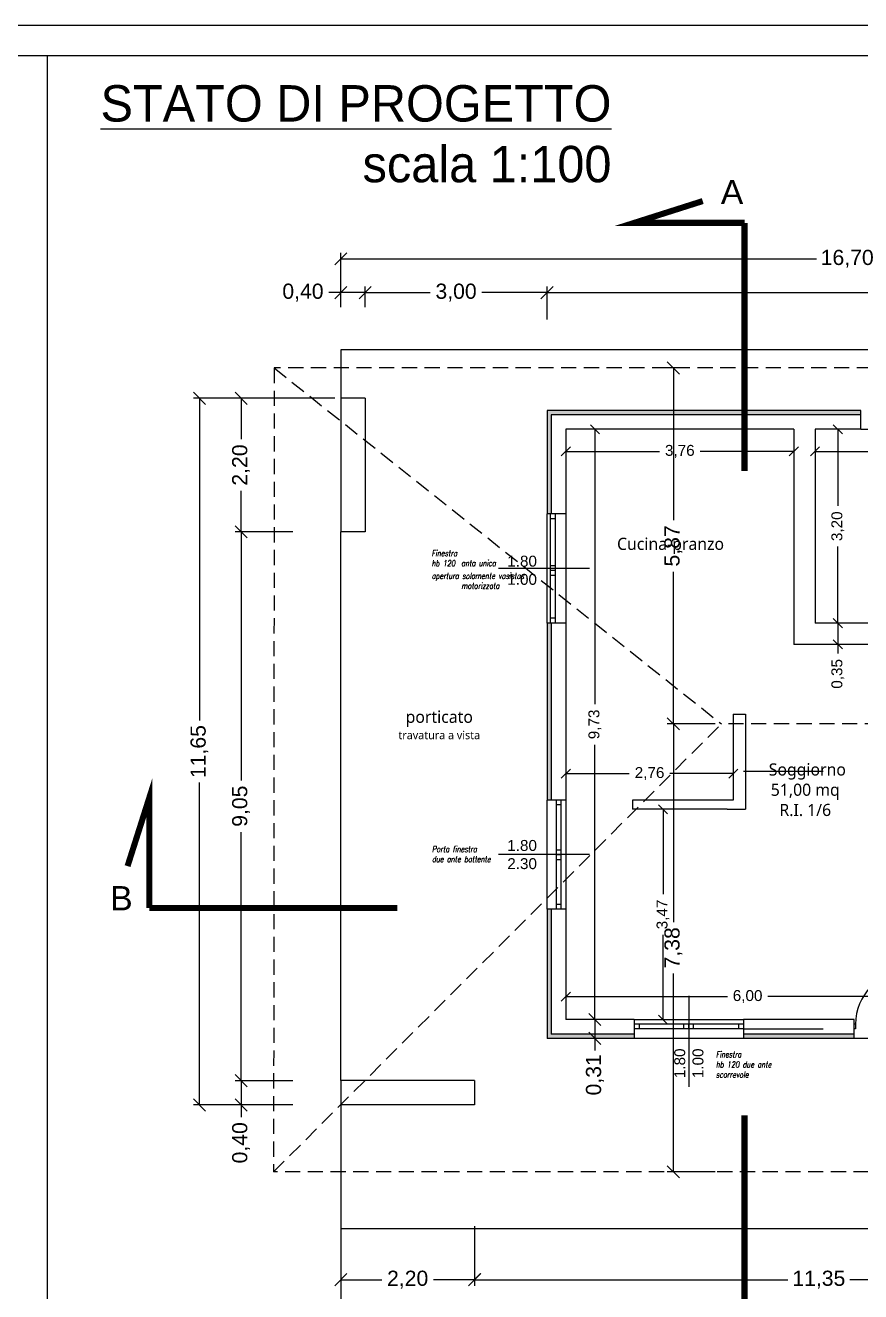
# Model space of a CAD drawing. Header units: millimetres. Extents: x 2622 to 2811, y 687 to 801.
# Drawn here: x 2678.87 to 2692.64, y 780.34 to 801.21 of the extents above; entities that cross this region are included whole.
import ezdxf

# ---------------------------------------------------------------- set-up
doc = ezdxf.new("R2010")
doc.units = ezdxf.units.MM
doc.linetypes.add('BORDO2', pattern=[0.875, 0.25, -0.125, 0.25, -0.125, 0, -0.125])
doc.linetypes.add('DASHED2', pattern=[0.375, 0.25, -0.125])
for name, color, linetype in [('Muri', 3, 'Continuous'), ('Quote', 252, 'Continuous'), ('Retino', 8, 'Continuous'), ('Scritte', 2, 'Continuous'), ('Sottile', 5, 'Continuous'), ('TESTI', 2, 'Continuous'), ('Verde', 84, 'Continuous')]:
    doc.layers.add(name, color=color, linetype=linetype)
doc.styles.add('SIMPLEX-STRETTO', font='simplex.shx', dxfattribs={"width": 0.75, "oblique": 10})
doc.styles.get("Standard").update_dxf_attribs({"font": 'arial.ttf'})
doc.styles.add('STYLE2', font='l_10646.ttf')
doc.dimstyles.new('ISO-25', dxfattribs={"dimtxt": 0.25, "dimasz": 0.2, "dimexe": 0.1, "dimexo": 0.1, "dimgap": 0.1, "dimtad": 0, "dimzin": 1, "dimtxsty": 'Standard', "dimblk": 'OBLIQUE', "dimcen": 2.5, "dimclrt": 2, "dimadec": 0, "dimazin": 0, "dimtfac": 1, "dimtmove": 0, "dimatfit": 3, "dimfxl": 1, "dimarcsym": 0})

# ---------------------------------------------------------------- blocks, each defined once
blk = doc.blocks.new('_Oblique')
at = {"color": 0, "linetype": 'ByBlock', "lineweight": -2}
blk.add_line((-0.5, -0.5), (0.5, 0.5), dxfattribs=at)
blk = doc.blocks.new('*D44')
at = {"layer": 'Defpoints', "color": 0, "transparency": 16777216}
for p in [(2687.468, 796.805), (2684.468, 795.063), (2687.468, 794.863)]:
    blk.add_point(p, dxfattribs=at)
at = {"layer": 'Quote', "color": 0, "lineweight": -2, "transparency": 16777216}
for p, q in [((2684.468, 796.563), (2684.468, 796.905)), ((2684.468, 796.805), (2685.544, 796.805)), ((2687.468, 796.805), (2686.392, 796.805)), ((2687.468, 796.363), (2687.468, 796.905))]:
    blk.add_line(p, q, dxfattribs=at)
at = {"layer": 'Quote', "color": 0, "lineweight": -2, "transparency": 16777216, "xscale": 0.2, "yscale": 0.2, "zscale": 0.2, "rotation": 180}
blk.add_blockref('_Oblique', (2684.468, 796.805), dxfattribs=at)
at = {"layer": 'Quote', "color": 0, "lineweight": -2, "transparency": 16777216, "xscale": 0.2, "yscale": 0.2, "zscale": 0.2}
blk.add_blockref('_Oblique', (2687.468, 796.805), dxfattribs=at)
at = {"layer": 'Quote', "color": 2, "transparency": 16777216, "insert": (2685.968, 796.805), "char_height": 0.25, "attachment_point": 5}
blk.add_mtext('3,00', dxfattribs=at)
blk = doc.blocks.new('*D45')
at = {"layer": 'Defpoints', "color": 0, "transparency": 16777216}
for p in [(2700.768, 796.805), (2687.468, 794.863), (2700.768, 794.863)]:
    blk.add_point(p, dxfattribs=at)
at = {"layer": 'Quote', "color": 0, "lineweight": -2, "transparency": 16777216}
for p, q in [((2687.468, 796.363), (2687.468, 796.905)), ((2687.468, 796.805), (2693.609, 796.805)), ((2700.768, 796.805), (2694.628, 796.805)), ((2700.768, 796.363), (2700.768, 796.905))]:
    blk.add_line(p, q, dxfattribs=at)
at = {"layer": 'Quote', "color": 0, "lineweight": -2, "transparency": 16777216, "xscale": 0.2, "yscale": 0.2, "zscale": 0.2, "rotation": 180}
blk.add_blockref('_Oblique', (2687.468, 796.805), dxfattribs=at)
at = {"layer": 'Quote', "color": 0, "lineweight": -2, "transparency": 16777216, "xscale": 0.2, "yscale": 0.2, "zscale": 0.2}
blk.add_blockref('_Oblique', (2700.768, 796.805), dxfattribs=at)
at = {"layer": 'Quote', "color": 2, "transparency": 16777216, "insert": (2694.118, 796.805), "char_height": 0.25, "attachment_point": 5}
blk.add_mtext('13,30', dxfattribs=at)
blk = doc.blocks.new('*D46')
at = {"layer": 'Defpoints', "color": 0, "transparency": 16777216}
for p in [(2700.768, 797.362), (2684.068, 796.805), (2700.768, 796.805)]:
    blk.add_point(p, dxfattribs=at)
at = {"layer": 'Quote', "color": 0, "lineweight": -2, "transparency": 16777216}
for p, q in [((2684.068, 796.905), (2684.068, 797.462)), ((2684.068, 797.362), (2691.909, 797.362)), ((2700.768, 797.362), (2692.928, 797.362)), ((2700.768, 796.905), (2700.768, 797.462))]:
    blk.add_line(p, q, dxfattribs=at)
at = {"layer": 'Quote', "color": 0, "lineweight": -2, "transparency": 16777216, "xscale": 0.2, "yscale": 0.2, "zscale": 0.2, "rotation": 180}
blk.add_blockref('_Oblique', (2684.068, 797.362), dxfattribs=at)
at = {"layer": 'Quote', "color": 0, "lineweight": -2, "transparency": 16777216, "xscale": 0.2, "yscale": 0.2, "zscale": 0.2}
blk.add_blockref('_Oblique', (2700.768, 797.362), dxfattribs=at)
at = {"layer": 'Quote', "color": 2, "transparency": 16777216, "insert": (2692.418, 797.362), "char_height": 0.25, "attachment_point": 5}
blk.add_mtext('16,70', dxfattribs=at)
blk = doc.blocks.new('*D47')
at = {"layer": 'Defpoints', "color": 0, "transparency": 16777216}
for p in [(2684.068, 795.063), (2682.424, 792.863), (2683.378, 792.863)]:
    blk.add_point(p, dxfattribs=at)
at = {"layer": 'Quote', "color": 0, "lineweight": -2, "transparency": 16777216}
for p, q in [((2683.968, 795.063), (2682.324, 795.063)), ((2682.424, 795.063), (2682.424, 794.389)), ((2682.424, 792.863), (2682.424, 793.536)), ((2683.278, 792.863), (2682.324, 792.863))]:
    blk.add_line(p, q, dxfattribs=at)
at = {"layer": 'Quote', "color": 0, "lineweight": -2, "transparency": 16777216, "xscale": 0.2, "yscale": 0.2, "zscale": 0.2}
for p, rotation in [((2682.424, 795.063), 90), ((2682.424, 792.863), 270)]:
    blk.add_blockref('_Oblique', p, dxfattribs=dict(at, rotation=rotation))
at = {"layer": 'Quote', "color": 2, "transparency": 16777216, "insert": (2682.424, 793.963), "char_height": 0.25, "attachment_point": 5, "rotation": 90}
blk.add_mtext('2,20', dxfattribs=at)
blk = doc.blocks.new('*D48')
at = {"layer": 'Defpoints', "color": 0, "transparency": 16777216}
for p in [(2683.378, 792.863), (2682.424, 783.816), (2683.378, 783.816)]:
    blk.add_point(p, dxfattribs=at)
at = {"layer": 'Quote', "color": 0, "lineweight": -2, "transparency": 16777216}
for p, q in [((2683.278, 792.863), (2682.324, 792.863)), ((2682.424, 792.863), (2682.424, 788.765)), ((2682.424, 783.816), (2682.424, 787.914)), ((2683.278, 783.816), (2682.324, 783.816))]:
    blk.add_line(p, q, dxfattribs=at)
at = {"layer": 'Quote', "color": 0, "lineweight": -2, "transparency": 16777216, "xscale": 0.2, "yscale": 0.2, "zscale": 0.2}
for p, rotation in [((2682.424, 792.863), 90), ((2682.424, 783.816), 270)]:
    blk.add_blockref('_Oblique', p, dxfattribs=dict(at, rotation=rotation))
at = {"layer": 'Quote', "color": 2, "transparency": 16777216, "insert": (2682.424, 788.34), "char_height": 0.25, "attachment_point": 5, "rotation": 90}
blk.add_mtext('9,05', dxfattribs=at)
blk = doc.blocks.new('*D73')
at = {"layer": 'Defpoints', "color": 0, "transparency": 16777216}
for p in [(2683.378, 783.816), (2682.424, 783.416), (2683.378, 783.416)]:
    blk.add_point(p, dxfattribs=at)
at = {"layer": 'Quote', "color": 0, "lineweight": -2, "transparency": 16777216}
for p, q in [((2683.278, 783.816), (2682.324, 783.816)), ((2682.424, 783.816), (2682.424, 783.416)), ((2683.278, 783.416), (2682.324, 783.416)), ((2682.424, 783.416), (2682.424, 783.216))]:
    blk.add_line(p, q, dxfattribs=at)
at = {"layer": 'Quote', "color": 0, "lineweight": -2, "transparency": 16777216, "xscale": 0.2, "yscale": 0.2, "zscale": 0.2}
for p, rotation in [((2682.424, 783.816), 90), ((2682.424, 783.416), 270)]:
    blk.add_blockref('_Oblique', p, dxfattribs=dict(at, rotation=rotation))
at = {"layer": 'Quote', "color": 2, "transparency": 16777216, "insert": (2682.424, 782.792), "char_height": 0.25, "attachment_point": 5, "rotation": 90}
blk.add_mtext('0,40', dxfattribs=at)
blk = doc.blocks.new('*D49')
at = {"layer": 'Defpoints', "color": 0, "transparency": 16777216}
for p in [(2682.424, 795.063), (2681.738, 783.416), (2682.424, 783.416)]:
    blk.add_point(p, dxfattribs=at)
at = {"layer": 'Quote', "color": 0, "lineweight": -2, "transparency": 16777216}
for p, q in [((2682.324, 795.063), (2681.638, 795.063)), ((2681.738, 795.063), (2681.738, 789.751)), ((2681.738, 783.416), (2681.738, 788.729)), ((2682.324, 783.416), (2681.638, 783.416))]:
    blk.add_line(p, q, dxfattribs=at)
at = {"layer": 'Quote', "color": 0, "lineweight": -2, "transparency": 16777216, "xscale": 0.2, "yscale": 0.2, "zscale": 0.2}
for p, rotation in [((2681.738, 795.063), 90), ((2681.738, 783.416), 270)]:
    blk.add_blockref('_Oblique', p, dxfattribs=dict(at, rotation=rotation))
at = {"layer": 'Quote', "color": 2, "transparency": 16777216, "insert": (2681.738, 789.24), "char_height": 0.25, "attachment_point": 5, "rotation": 90}
blk.add_mtext('11,65', dxfattribs=at)
blk = doc.blocks.new('*D50')
at = {"layer": 'Defpoints', "color": 0, "transparency": 16777216}
for p in [(2688.258, 784.823), (2688.258, 784.513), (2688.258, 784.513)]:
    blk.add_point(p, dxfattribs=at)
at = {"layer": 'Quote', "color": 0, "lineweight": -2, "transparency": 16777216}
for p, q in [((2688.258, 784.823), (2688.258, 784.513)), ((2688.258, 784.513), (2688.258, 784.313))]:
    blk.add_line(p, q, dxfattribs=at)
at = {"layer": 'Quote', "color": 0, "lineweight": -2, "transparency": 16777216, "xscale": 0.2, "yscale": 0.2, "zscale": 0.2}
for p, rotation in [((2688.258, 784.823), 90), ((2688.258, 784.513), 270)]:
    blk.add_blockref('_Oblique', p, dxfattribs=dict(at, rotation=rotation))
at = {"layer": 'Quote', "color": 2, "transparency": 16777216, "insert": (2688.258, 783.912), "char_height": 0.25, "attachment_point": 5, "rotation": 90}
blk.add_mtext('0,31', dxfattribs=at)
blk = doc.blocks.new('*D52')
at = {"layer": 'Defpoints', "color": 0, "transparency": 16777216}
for p in [(2684.068, 796.805), (2684.068, 795.063), (2684.468, 795.063)]:
    blk.add_point(p, dxfattribs=at)
at = {"layer": 'Quote', "color": 0, "lineweight": -2, "transparency": 16777216}
for p, q in [((2684.068, 796.805), (2683.868, 796.805)), ((2684.068, 796.563), (2684.068, 796.905)), ((2684.468, 796.805), (2684.068, 796.805)), ((2684.468, 796.563), (2684.468, 796.905))]:
    blk.add_line(p, q, dxfattribs=at)
at = {"layer": 'Quote', "color": 0, "lineweight": -2, "transparency": 16777216, "xscale": 0.2, "yscale": 0.2, "zscale": 0.2, "rotation": 180}
blk.add_blockref('_Oblique', (2684.068, 796.805), dxfattribs=at)
at = {"layer": 'Quote', "color": 0, "lineweight": -2, "transparency": 16777216, "xscale": 0.2, "yscale": 0.2, "zscale": 0.2}
blk.add_blockref('_Oblique', (2684.468, 796.805), dxfattribs=at)
at = {"layer": 'Quote', "color": 2, "transparency": 16777216, "insert": (2683.444, 796.805), "char_height": 0.25, "attachment_point": 5}
blk.add_mtext('0,40', dxfattribs=at)
blk = doc.blocks.new('*D53')
at = {"layer": 'Defpoints', "color": 0, "transparency": 16777216}
for p in [(2684.068, 783.416), (2686.272, 783.416), (2684.068, 780.536)]:
    blk.add_point(p, dxfattribs=at)
at = {"layer": 'Quote', "color": 0, "lineweight": -2, "transparency": 16777216}
for p, q in [((2684.068, 781.416), (2684.068, 780.436)), ((2686.272, 781.416), (2686.272, 780.436)), ((2684.068, 780.536), (2684.744, 780.536)), ((2686.272, 780.536), (2685.596, 780.536))]:
    blk.add_line(p, q, dxfattribs=at)
at = {"layer": 'Quote', "color": 0, "lineweight": -2, "transparency": 16777216, "xscale": 0.2, "yscale": 0.2, "zscale": 0.2, "rotation": 180}
blk.add_blockref('_Oblique', (2684.068, 780.536), dxfattribs=at)
at = {"layer": 'Quote', "color": 0, "lineweight": -2, "transparency": 16777216, "xscale": 0.2, "yscale": 0.2, "zscale": 0.2}
blk.add_blockref('_Oblique', (2686.272, 780.536), dxfattribs=at)
at = {"layer": 'Quote', "color": 2, "transparency": 16777216, "insert": (2685.17, 780.536), "char_height": 0.25, "attachment_point": 5}
blk.add_mtext('2,20', dxfattribs=at)
blk = doc.blocks.new('*D54')
at = {"layer": 'Defpoints', "color": 0, "transparency": 16777216}
for p in [(2684.068, 780.536), (2700.768, 780.536), (2684.068, 779.893)]:
    blk.add_point(p, dxfattribs=at)
at = {"layer": 'Quote', "color": 0, "lineweight": -2, "transparency": 16777216}
for p, q in [((2684.068, 780.436), (2684.068, 779.793)), ((2700.768, 780.436), (2700.768, 779.793)), ((2684.068, 779.893), (2691.909, 779.893)), ((2700.768, 779.893), (2692.928, 779.893))]:
    blk.add_line(p, q, dxfattribs=at)
at = {"layer": 'Quote', "color": 0, "lineweight": -2, "transparency": 16777216, "xscale": 0.2, "yscale": 0.2, "zscale": 0.2, "rotation": 180}
blk.add_blockref('_Oblique', (2684.068, 779.893), dxfattribs=at)
at = {"layer": 'Quote', "color": 0, "lineweight": -2, "transparency": 16777216, "xscale": 0.2, "yscale": 0.2, "zscale": 0.2}
blk.add_blockref('_Oblique', (2700.768, 779.893), dxfattribs=at)
at = {"layer": 'Quote', "color": 2, "transparency": 16777216, "insert": (2692.418, 779.893), "char_height": 0.25, "attachment_point": 5}
blk.add_mtext('16,70', dxfattribs=at)
blk = doc.blocks.new('*D40')
at = {"layer": 'Defpoints', "color": 0, "transparency": 16777216}
for p in [(2687.778, 794.188), (2691.538, 794.188), (2691.538, 794.188)]:
    blk.add_point(p, dxfattribs=at)
at = {"layer": 'Quote', "color": 0, "lineweight": -2, "transparency": 16777216}
for p, q in [((2687.778, 794.188), (2689.325, 794.188)), ((2691.538, 794.188), (2689.992, 794.188))]:
    blk.add_line(p, q, dxfattribs=at)
at = {"layer": 'Quote', "color": 0, "lineweight": -2, "transparency": 16777216, "xscale": 0.15, "yscale": 0.15, "zscale": 0.15, "rotation": 180}
blk.add_blockref('_Oblique', (2687.778, 794.188), dxfattribs=at)
at = {"layer": 'Quote', "color": 0, "lineweight": -2, "transparency": 16777216, "xscale": 0.15, "yscale": 0.15, "zscale": 0.15}
blk.add_blockref('_Oblique', (2691.538, 794.188), dxfattribs=at)
at = {"layer": 'Quote', "color": 2, "transparency": 16777216, "insert": (2689.658, 794.188), "char_height": 0.18, "attachment_point": 5}
blk.add_mtext('3,76', dxfattribs=at)
blk = doc.blocks.new('*D41')
at = {"layer": 'Defpoints', "color": 0, "transparency": 16777216}
for p in [(2691.888, 794.188), (2695.034, 794.188), (2695.034, 794.188)]:
    blk.add_point(p, dxfattribs=at)
at = {"layer": 'Quote', "color": 0, "lineweight": -2, "transparency": 16777216}
for p, q in [((2691.888, 794.188), (2693.127, 794.188)), ((2695.034, 794.188), (2693.796, 794.188))]:
    blk.add_line(p, q, dxfattribs=at)
at = {"layer": 'Quote', "color": 0, "lineweight": -2, "transparency": 16777216, "xscale": 0.15, "yscale": 0.15, "zscale": 0.15, "rotation": 180}
blk.add_blockref('_Oblique', (2691.888, 794.188), dxfattribs=at)
at = {"layer": 'Quote', "color": 0, "lineweight": -2, "transparency": 16777216, "xscale": 0.15, "yscale": 0.15, "zscale": 0.15}
blk.add_blockref('_Oblique', (2695.034, 794.188), dxfattribs=at)
at = {"layer": 'Quote', "color": 2, "transparency": 16777216, "insert": (2693.461, 794.188), "char_height": 0.18, "attachment_point": 5}
blk.add_mtext('3,15', dxfattribs=at)
blk = doc.blocks.new('*D55')
at = {"layer": 'Defpoints', "color": 0, "transparency": 16777216}
for p in [(2688.258, 794.553), (2688.258, 794.553), (2688.258, 784.823)]:
    blk.add_point(p, dxfattribs=at)
at = {"layer": 'Quote', "color": 0, "lineweight": -2, "transparency": 16777216}
for p, q in [((2688.258, 794.553), (2688.258, 790.022)), ((2688.258, 784.823), (2688.258, 789.354))]:
    blk.add_line(p, q, dxfattribs=at)
at = {"layer": 'Quote', "color": 0, "lineweight": -2, "transparency": 16777216, "xscale": 0.15, "yscale": 0.15, "zscale": 0.15}
for p, rotation in [((2688.258, 794.553), 90), ((2688.258, 784.823), 270)]:
    blk.add_blockref('_Oblique', p, dxfattribs=dict(at, rotation=rotation))
at = {"layer": 'Quote', "color": 2, "transparency": 16777216, "insert": (2688.258, 789.688), "char_height": 0.18, "attachment_point": 5, "rotation": 90}
blk.add_mtext('9,73', dxfattribs=at)
blk = doc.blocks.new('*D58')
at = {"layer": 'Defpoints', "color": 0, "transparency": 16777216}
for p in [(2687.778, 785.202), (2687.778, 785.202), (2693.775, 785.202)]:
    blk.add_point(p, dxfattribs=at)
at = {"layer": 'Quote', "color": 0, "lineweight": -2, "transparency": 16777216}
for p, q in [((2687.778, 785.202), (2690.443, 785.202)), ((2693.775, 785.202), (2691.11, 785.202))]:
    blk.add_line(p, q, dxfattribs=at)
at = {"layer": 'Quote', "color": 0, "lineweight": -2, "transparency": 16777216, "xscale": 0.15, "yscale": 0.15, "zscale": 0.15, "rotation": 180}
blk.add_blockref('_Oblique', (2687.778, 785.202), dxfattribs=at)
at = {"layer": 'Quote', "color": 0, "lineweight": -2, "transparency": 16777216, "xscale": 0.15, "yscale": 0.15, "zscale": 0.15}
blk.add_blockref('_Oblique', (2693.775, 785.202), dxfattribs=at)
at = {"layer": 'Quote', "color": 2, "transparency": 16777216, "insert": (2690.776, 785.202), "char_height": 0.18, "attachment_point": 5}
blk.add_mtext('6,00', dxfattribs=at)
blk = doc.blocks.new('*D59')
at = {"layer": 'Defpoints', "color": 0, "transparency": 16777216}
for p in [(2689.381, 788.289), (2689.381, 784.823), (2689.381, 784.823)]:
    blk.add_point(p, dxfattribs=at)
at = {"layer": 'Quote', "color": 0, "lineweight": -2, "transparency": 16777216}
for p, q in [((2689.381, 788.289), (2689.381, 786.89)), ((2689.381, 784.823), (2689.381, 786.222))]:
    blk.add_line(p, q, dxfattribs=at)
at = {"layer": 'Quote', "color": 0, "lineweight": -2, "transparency": 16777216, "xscale": 0.15, "yscale": 0.15, "zscale": 0.15}
for p, rotation in [((2689.381, 788.289), 90), ((2689.381, 784.823), 270)]:
    blk.add_blockref('_Oblique', p, dxfattribs=dict(at, rotation=rotation))
at = {"layer": 'Quote', "color": 2, "transparency": 16777216, "insert": (2689.381, 786.556), "char_height": 0.18, "attachment_point": 5, "rotation": 90}
blk.add_mtext('3,47', dxfattribs=at)
blk = doc.blocks.new('*D60')
at = {"layer": 'Defpoints', "color": 0, "transparency": 16777216}
for p in [(2692.264, 794.553), (2692.264, 791.356), (2692.264, 791.356)]:
    blk.add_point(p, dxfattribs=at)
at = {"layer": 'Quote', "color": 0, "lineweight": -2, "transparency": 16777216}
for p, q in [((2692.264, 794.553), (2692.264, 793.288)), ((2692.264, 791.356), (2692.264, 792.621))]:
    blk.add_line(p, q, dxfattribs=at)
at = {"layer": 'Quote', "color": 0, "lineweight": -2, "transparency": 16777216, "xscale": 0.15, "yscale": 0.15, "zscale": 0.15}
for p, rotation in [((2692.264, 794.553), 90), ((2692.264, 791.356), 270)]:
    blk.add_blockref('_Oblique', p, dxfattribs=dict(at, rotation=rotation))
at = {"layer": 'Quote', "color": 2, "transparency": 16777216, "insert": (2692.264, 792.954), "char_height": 0.18, "attachment_point": 5, "rotation": 90}
blk.add_mtext('3,20', dxfattribs=at)
blk = doc.blocks.new('*D69')
at = {"layer": 'Defpoints', "color": 0, "transparency": 16777216}
for p in [(2687.778, 788.878), (2690.539, 788.878), (2690.539, 788.878)]:
    blk.add_point(p, dxfattribs=at)
at = {"layer": 'Quote', "color": 0, "lineweight": -2, "transparency": 16777216}
for p, q in [((2687.778, 788.878), (2688.823, 788.878)), ((2690.539, 788.878), (2689.494, 788.878))]:
    blk.add_line(p, q, dxfattribs=at)
at = {"layer": 'Quote', "color": 0, "lineweight": -2, "transparency": 16777216, "xscale": 0.15, "yscale": 0.15, "zscale": 0.15, "rotation": 180}
blk.add_blockref('_Oblique', (2687.778, 788.878), dxfattribs=at)
at = {"layer": 'Quote', "color": 0, "lineweight": -2, "transparency": 16777216, "xscale": 0.15, "yscale": 0.15, "zscale": 0.15}
blk.add_blockref('_Oblique', (2690.539, 788.878), dxfattribs=at)
at = {"layer": 'Quote', "color": 2, "transparency": 16777216, "insert": (2689.159, 788.878), "char_height": 0.18, "attachment_point": 5}
blk.add_mtext('2,76', dxfattribs=at)
blk = doc.blocks.new('*D70')
at = {"layer": 'Defpoints', "color": 0, "transparency": 16777216}
for p in [(2692.264, 791.356), (2692.264, 791.006), (2692.264, 791.006)]:
    blk.add_point(p, dxfattribs=at)
at = {"layer": 'Quote', "color": 0, "lineweight": -2, "transparency": 16777216}
for p, q in [((2692.264, 791.356), (2692.264, 791.006)), ((2692.264, 791.006), (2692.264, 790.856))]:
    blk.add_line(p, q, dxfattribs=at)
at = {"layer": 'Quote', "color": 0, "lineweight": -2, "transparency": 16777216, "xscale": 0.15, "yscale": 0.15, "zscale": 0.15}
for p, rotation in [((2692.264, 791.356), 90), ((2692.264, 791.006), 270)]:
    blk.add_blockref('_Oblique', p, dxfattribs=dict(at, rotation=rotation))
at = {"layer": 'Quote', "color": 2, "transparency": 16777216, "insert": (2692.264, 790.521), "char_height": 0.18, "attachment_point": 5, "rotation": 90}
blk.add_mtext('0,35', dxfattribs=at)
blk = doc.blocks.new('*D74')
at = {"layer": 'Defpoints', "color": 0, "transparency": 16777216}
for p in [(2686.275, 783.113), (2697.624, 783.013), (2697.624, 780.536)]:
    blk.add_point(p, dxfattribs=at)
at = {"layer": 'Quote', "color": 0, "lineweight": -2, "transparency": 16777216}
for p, q in [((2686.275, 781.113), (2686.275, 780.436)), ((2697.624, 781.013), (2697.624, 780.436)), ((2686.275, 780.536), (2691.439, 780.536)), ((2697.624, 780.536), (2692.461, 780.536))]:
    blk.add_line(p, q, dxfattribs=at)
at = {"layer": 'Quote', "color": 0, "lineweight": -2, "transparency": 16777216, "xscale": 0.2, "yscale": 0.2, "zscale": 0.2, "rotation": 180}
blk.add_blockref('_Oblique', (2686.275, 780.536), dxfattribs=at)
at = {"layer": 'Quote', "color": 0, "lineweight": -2, "transparency": 16777216, "xscale": 0.2, "yscale": 0.2, "zscale": 0.2}
blk.add_blockref('_Oblique', (2697.624, 780.536), dxfattribs=at)
at = {"layer": 'Quote', "color": 2, "transparency": 16777216, "insert": (2691.95, 780.536), "char_height": 0.25, "attachment_point": 5}
blk.add_mtext('11,35', dxfattribs=at)
blk = doc.blocks.new('*D124')
at = {"layer": 'Defpoints', "color": 0, "transparency": 16777216}
for p in [(2689.887, 795.563), (2689.552, 789.697), (2690.343, 789.697)]:
    blk.add_point(p, dxfattribs=at)
at = {"layer": 'Scritte', "color": 0, "lineweight": -2, "transparency": 16777216}
for p, q in [((2689.787, 795.563), (2689.452, 795.563)), ((2689.552, 795.563), (2689.552, 793.055)), ((2689.552, 789.697), (2689.552, 792.205)), ((2690.243, 789.697), (2689.452, 789.697))]:
    blk.add_line(p, q, dxfattribs=at)
at = {"layer": 'Scritte', "color": 0, "lineweight": -2, "transparency": 16777216, "xscale": 0.2, "yscale": 0.2, "zscale": 0.2}
for p, rotation in [((2689.552, 795.563), 90), ((2689.552, 789.697), 270)]:
    blk.add_blockref('_Oblique', p, dxfattribs=dict(at, rotation=rotation))
at = {"layer": 'Scritte', "color": 2, "transparency": 16777216, "insert": (2689.552, 792.63), "char_height": 0.25, "attachment_point": 5, "rotation": 90}
blk.add_mtext('5,87', dxfattribs=at)
blk = doc.blocks.new('*D125')
at = {"layer": 'Defpoints', "color": 0, "transparency": 16777216}
for p in [(2690.343, 789.697), (2689.552, 782.313), (2690.343, 782.313)]:
    blk.add_point(p, dxfattribs=at)
at = {"layer": 'Scritte', "color": 0, "lineweight": -2, "transparency": 16777216}
for p, q in [((2690.243, 789.697), (2689.452, 789.697)), ((2689.552, 789.697), (2689.552, 786.429)), ((2689.552, 782.313), (2689.552, 785.581)), ((2690.243, 782.313), (2689.452, 782.313))]:
    blk.add_line(p, q, dxfattribs=at)
at = {"layer": 'Scritte', "color": 0, "lineweight": -2, "transparency": 16777216, "xscale": 0.2, "yscale": 0.2, "zscale": 0.2}
for p, rotation in [((2689.552, 789.697), 90), ((2689.552, 782.313), 270)]:
    blk.add_blockref('_Oblique', p, dxfattribs=dict(at, rotation=rotation))
at = {"layer": 'Scritte', "color": 2, "transparency": 16777216, "insert": (2689.552, 786.005), "char_height": 0.25, "attachment_point": 5, "rotation": 90}
blk.add_mtext('7,38', dxfattribs=at)

msp = doc.modelspace()

# ---------------------------------------------------------------- hatches: boundary and pattern name
at = {"layer": 'Verde'}
h = msp.add_hatch(dxfattribs=at)
h.set_pattern_fill('HONEY', color=252, scale=0.0097)
h.set_pattern_definition([(0, (-115.118888, -147.461646), (0.04619625, 0.02667141726), [0.0307975, -0.061595]), (120, (-115.118888, -147.461646), (-0.0461962499, 0.02667141743), [0.0307975, -0.061595]), (60, (-115.118888, -147.461646), (1e-10, 0.05334283469), [-0.061595, 0.0307975])])
h.paths.add_polyline_path([(2692.3614, 794.8628), (2692.6402, 794.8628), (2692.6402, 794.7928), (2692.3614, 794.7928)])
h.paths.add_polyline_path([(2692.5311, 784.5128), (2692.5311, 784.5828), (2692.3614, 784.5828), (2692.3614, 784.5128)])
h.paths.add_polyline_path([(2693.4811, 784.5828), (2693.4811, 784.5128), (2694.1183, 784.5128), (2694.1183, 784.5828)])
h.paths.add_polyline_path([(2687.4683, 793.1587), (2687.5383, 793.1587), (2687.5383, 794.7928), (2692.3614, 794.7928), (2692.3614, 794.8628), (2687.4683, 794.8628), (2687.4683, 792.9997)])
h.paths.add_polyline_path([(2696.5252, 794.8628), (2696.5252, 794.7928), (2700.6956, 794.7928), (2700.7593, 794.8628)])
h.paths.add_polyline_path([(2692.6402, 794.7928), (2692.6402, 794.8628), (2692.6402, 794.8628), (2692.6402, 794.7928)])
h.paths.add_polyline_path([(2700.6983, 793.1828), (2700.7683, 793.1828), (2700.7683, 794.8628), (2700.7593, 794.8628), (2700.6983, 794.7928)])
h.paths.add_polyline_path([(2700.6983, 790.5301), (2700.7683, 790.5301), (2700.7683, 792.1828), (2700.6983, 792.1828)])
h.paths.add_polyline_path([(2700.7683, 785.1995), (2700.6983, 785.1995), (2700.6983, 784.5828), (2700.7683, 784.5128)])
h.paths.add_polyline_path([(2694.9171, 784.5128), (2695.4627, 784.5128), (2695.4627, 784.5828), (2694.1183, 784.5828), (2694.1183, 784.5128)])
h.paths.add_polyline_path([(2697.2627, 784.5828), (2697.2627, 784.5128), (2700.7683, 784.5128), (2700.6983, 784.5828)])
h.paths.add_polyline_path([(2700.6983, 785.8055), (2700.7683, 785.8055), (2700.7683, 789.6301), (2700.6983, 789.6301)])
h.paths.add_polyline_path([(2700.7683, 785.2055), (2700.6983, 785.2055), (2700.6983, 785.1995), (2700.7683, 785.1995)])
h = msp.add_hatch(dxfattribs=at)
h.set_pattern_fill('HONEY', color=252, scale=0.0097)
h.paths.add_polyline_path([(2690.7078, 784.5828), (2690.7078, 784.5128), (2692.3614, 784.5128), (2692.3614, 784.5828)])
h.paths.add_polyline_path([(2687.5383, 786.6419), (2687.4683, 786.6419), (2687.4683, 784.5128), (2688.9078, 784.5128), (2688.9078, 784.5828), (2687.5383, 784.5828)])
h.paths.add_polyline_path([(2687.5383, 791.3587), (2687.4683, 791.3587), (2687.4683, 788.441), (2687.5383, 788.441)])
h.paths.add_polyline_path([(2687.4683, 792.5628), (2687.4773, 792.5628), (2687.4683, 792.5719)])

# ---------------------------------------------------------------- linework, layer by layer
for p, q in [((2643.4563, 801.2106), (2774.9717, 801.2106)), ((2701.7683, 795.8628), (2684.0683, 795.8628)), ((2684.0683, 795.8628), (2684.0683, 795.0628)), ((2692.6402, 794.5528), (2693.6402, 794.5528)), ((2692.6402, 794.5528), (2693.6402, 794.5528)), ((2687.4683, 791.3587), (2687.4683, 793.1587)), ((2687.7783, 793.1587), (2687.7783, 791.3587)), ((2684.0683, 783.8162), (2684.0683, 792.8628)), ((2687.4683, 786.6419), (2687.4683, 788.4419)), ((2687.7783, 788.4419), (2687.7783, 786.6419)), ((2688.9078, 784.8228), (2690.7078, 784.8228)), ((2690.7078, 784.5128), (2688.9078, 784.5128)), ((2693.4811, 784.5128), (2692.5311, 784.5129)), ((2684.0683, 783.4162), (2684.0683, 781.3741)), ((2701.7683, 781.3741), (2684.0683, 781.3741))]:
    msp.add_line(p, q)
at = {"layer": 'Muri'}
for p, q in [((2643.4563, 800.7106), (2774.4717, 800.7106)), ((2684.0683, 795.0628), (2684.0683, 792.8628)), ((2684.4683, 795.0628), (2684.0683, 795.0628)), ((2684.4683, 795.0628), (2684.4683, 792.8628)), ((2687.4683, 794.8628), (2687.4683, 793.1587)), ((2692.6402, 794.8628), (2687.4683, 794.8628)), ((2692.6402, 794.5528), (2692.6402, 794.8628)), ((2692.6402, 794.5528), (2692.6402, 794.8628)), ((2692.6402, 794.5528), (2692.6402, 794.8628)), ((2692.6402, 794.5528), (2692.6402, 794.8628)), ((2687.7783, 794.5528), (2687.7783, 793.1587)), ((2691.5383, 794.5528), (2687.7783, 794.5528)), ((2691.5383, 794.5528), (2691.5383, 791.0057)), ((2692.6402, 794.5528), (2691.8883, 794.5528)), ((2691.8883, 794.5528), (2691.8883, 791.3557)), ((2687.7783, 793.1587), (2687.4683, 793.1587)), ((2687.7783, 793.1587), (2687.4683, 793.1587)), ((2684.4683, 792.8628), (2684.0683, 792.8628)), ((2687.4683, 791.3587), (2687.4683, 788.441)), ((2687.7783, 791.3587), (2687.4683, 791.3587)), ((2687.7783, 791.3587), (2687.4683, 791.3587)), ((2687.7783, 791.3587), (2687.7783, 788.441)), ((2694.0968, 791.3557), (2691.8883, 791.3557)), ((2694.0085, 791.0057), (2691.5383, 791.0057)), ((2690.5391, 789.8552), (2690.5391, 788.4392)), ((2690.5391, 789.8552), (2690.7391, 789.8552)), ((2690.7391, 789.8552), (2690.7391, 788.2892)), ((2687.7783, 788.441), (2687.4683, 788.441)), ((2687.7783, 788.441), (2687.4683, 788.441)), ((2690.5391, 788.4392), (2688.8783, 788.4392)), ((2688.8783, 788.4392), (2688.8783, 788.2892)), ((2690.4391, 788.2892), (2688.8783, 788.2892)), ((2690.4391, 788.2892), (2690.7391, 788.2892)), ((2687.4683, 786.6419), (2687.4683, 784.5128)), ((2687.7783, 786.6419), (2687.4683, 786.6419)), ((2687.7783, 786.6419), (2687.4683, 786.6419)), ((2687.7783, 786.6419), (2687.7783, 784.8228)), ((2688.9078, 784.8228), (2687.7783, 784.8228)), ((2688.9078, 784.8228), (2688.9078, 784.5128)), ((2688.9078, 784.8228), (2688.9078, 784.5128)), ((2692.5311, 784.8228), (2690.7078, 784.8228)), ((2690.7078, 784.8228), (2690.7078, 784.5128)), ((2690.7078, 784.8228), (2690.7078, 784.5128)), ((2692.5311, 784.5128), (2692.5311, 784.8228)), ((2692.5311, 784.5128), (2692.5311, 784.8228)), ((2688.9078, 784.5128), (2687.4683, 784.5128)), ((2692.5311, 784.5128), (2690.7078, 784.5128)), ((2686.2717, 783.8162), (2684.0683, 783.8162)), ((2684.0683, 783.8162), (2684.0683, 783.4162)), ((2686.2717, 783.8162), (2686.2717, 783.4162)), ((2686.2717, 783.4162), (2684.0683, 783.4162))]:
    msp.add_line(p, q, dxfattribs=at)
at = {"layer": 'Quote', "color": 30, "linetype": 'BORDO2', "true_color": 0xf8991e, "const_width": 0.1}
for points in [[(2690.7248, 797.9552), (2688.9078, 797.9552), (2690.0356, 798.3138)], [(2690.7248, 797.9552), (2690.7248, 793.8648)], [(2680.9103, 786.6634), (2680.9103, 788.4803), (2680.5517, 787.3526)], [(2680.9103, 786.6634), (2685.0007, 786.6634)], [(2690.7248, 779.1554), (2690.7248, 783.2458)]]:
    msp.add_lwpolyline(points, dxfattribs=at)
at = {"layer": 'Retino', "linetype": 'DASHED2'}
for p, q in [((2682.9695, 795.5628), (2682.9593, 782.3128)), ((2682.9695, 795.5628), (2690.3433, 789.6969)), ((2701.4503, 795.5628), (2682.9695, 795.5628)), ((2682.9593, 782.3128), (2690.3433, 789.6969)), ((2695.5843, 789.6969), (2690.3433, 789.6969)), ((2698.024, 782.3128), (2682.9593, 782.3128))]:
    msp.add_line(p, q, dxfattribs=at)
at = {"layer": 'Scritte'}
for p, q in [((2690.7078, 788.9178), (2692.0196, 788.9178)), ((2690.7078, 784.6678), (2692.0196, 784.6678))]:
    msp.add_line(p, q, dxfattribs=at)
at = {"layer": 'Sottile'}
for p, q in [((2679.2252, 800.7106), (2679.2252, 742.2106)), ((2687.5383, 794.7928), (2687.5383, 793.1587)), ((2692.6402, 794.7928), (2687.5383, 794.7928)), ((2687.5283, 791.3587), (2687.5283, 793.1587)), ((2687.6083, 791.3587), (2687.6083, 793.1587)), ((2687.6083, 793.0787), (2687.5283, 793.0787)), ((2688.1683, 792.2587), (2686.6683, 792.2587)), ((2687.5283, 792.3076), (2687.6083, 792.3076)), ((2687.5283, 792.2276), (2687.6083, 792.2276)), ((2687.5283, 792.1476), (2687.6083, 792.1476)), ((2687.6083, 791.4387), (2687.5283, 791.4387)), ((2687.5383, 791.3587), (2687.5383, 788.441)), ((2687.6233, 786.6419), (2687.6233, 788.4419)), ((2687.7033, 788.3619), (2687.6233, 788.3619)), ((2687.7033, 786.6419), (2687.7033, 788.4419)), ((2688.1683, 787.5419), (2686.6683, 787.5419)), ((2687.6233, 787.6219), (2687.7033, 787.6219)), ((2687.6233, 787.5419), (2687.7033, 787.5419)), ((2687.6233, 787.4619), (2687.7033, 787.4619)), ((2687.7033, 786.7219), (2687.6233, 786.7219)), ((2687.5383, 786.6419), (2687.5383, 784.5828)), ((2689.8078, 785.2128), (2689.8078, 783.7128)), ((2690.7078, 784.7478), (2688.9078, 784.7478)), ((2690.7078, 784.6678), (2688.9078, 784.6678)), ((2688.9878, 784.7478), (2688.9878, 784.6678)), ((2689.726, 784.6678), (2689.726, 784.7478)), ((2689.806, 784.6678), (2689.806, 784.7478)), ((2689.886, 784.6678), (2689.886, 784.7478)), ((2690.6278, 784.7478), (2690.6278, 784.6678)), ((2692.5561, 784.7478), (2692.5311, 784.7478)), ((2692.5561, 784.6678), (2692.5311, 784.6678)), ((2692.5561, 784.7478), (2692.5561, 784.6678)), ((2688.9078, 784.5828), (2687.5383, 784.5828)), ((2692.5311, 784.5828), (2690.7078, 784.5828))]:
    msp.add_line(p, q, dxfattribs=at)
msp.add_arc((2693.4526, 784.7432), 0.8965, 93.09136, 179.70054, dxfattribs=at)

# ---------------------------------------------------------------- texts
at = {"char_height": 0.2, "attachment_point": 5, "style": 'STYLE2'}
for s, insert, width in [('Cucina-pranzo', (2689.5051, 792.6304), 3.508995), ('porticato \\P{\\H0.67985x;travatura a vista}', (2685.6914, 789.6776), 13.942352), (' Soggiorno\\P51,00 mq\\PR.I. 1/6', (2691.7267, 788.6096), 3.508995)]:
    msp.add_mtext(s, dxfattribs=dict(at, insert=insert, width=width))
at = {"layer": 'Quote', "color": 30, "linetype": 'BORDO2', "true_color": 0xf8991e, "char_height": 0.4, "attachment_point": 1}
for s, insert in [('A', (2690.3329, 798.6629)), ('B', (2680.2635, 787.0234))]:
    msp.add_mtext_dynamic_manual_height_columns(s, width=0.62131, gutter_width=12.5, heights=[0], dxfattribs=dict(at, insert=insert))
at = {"layer": 'TESTI', "insert": (2688.5307, 800.2243), "char_height": 0.6, "width": 22.307763, "attachment_point": 3, "style": 'STYLE2'}
msp.add_mtext('{\\fComic Sans MS|b0|i0|c0|p66;\\LSTATO DI PROGETTO\\P\\lscala 1:100}', dxfattribs=at)
at = {"layer": 'TESTI', "color": 7, "char_height": 0.1, "width": 1.482158, "attachment_point": 1, "style": 'SIMPLEX-STRETTO'}
for s, insert in [('Finestra \\Phb 120', (2685.5668, 792.5606)), ('anta unica', (2686.0546, 792.3972)), ('apertura solamente vasistas', (2685.5668, 792.1866)), ('motorizzata', (2686.0561, 792.0236)), ('Porta finestra\\Pdue ante battente', (2685.5725, 787.6836)), ('Finestra \\Phb 120 due ante\\Pscorrevole', (2690.2524, 784.2992))]:
    msp.add_mtext(s, dxfattribs=dict(at, insert=insert))
at = {"layer": 'TESTI', "char_height": 0.18, "attachment_point": 5}
for s, width, insert in [('1.80\\P1.00', 0.407387, (2687.0574, 792.2276)), ('1.80\\P2.30', 0.561674, (2687.0574, 787.5419))]:
    msp.add_mtext_dynamic_manual_height_columns(s, width=width, gutter_width=12.5, heights=[0], dxfattribs=dict(at, insert=insert))
at = {"layer": 'TESTI', "insert": (2689.8078, 784.1019), "char_height": 0.18, "attachment_point": 5, "rotation": 90}
msp.add_mtext_dynamic_manual_height_columns('1.80\\P1.00', width=0.732202, gutter_width=12.5, heights=[0], dxfattribs=at)

# ---------------------------------------------------------------- dimensions: what is measured, and where the dimension line sits
at = {"layer": 'Quote'}
for base, p1, p2, picture, middle in [((2700.7683, 797.3624), (2684.0683, 796.805), (2700.7683, 796.805), '*D46', (2692.4183, 797.3624)), ((2684.0683, 779.8933), (2700.7683, 780.536), (2684.0683, 780.536), '*D54', (2692.4183, 779.8933))]:
    dim = msp.add_linear_dim(base=base, p1=p1, p2=p2, dimstyle='ISO-25', dxfattribs=at)
    dim.commit()
    dim.dimension.update_dxf_attribs({"geometry": picture, "text_midpoint": middle})
for base, p1, p2, override, picture, middle in [((2684.0683, 796.805), (2684.4683, 795.0628), (2684.0683, 795.0628), {"dimexo": 1.5}, '*D52', (2683.444, 796.805)), ((2687.4683, 796.805), (2684.4683, 795.0628), (2687.4683, 794.8628), {"dimexo": 1.5}, '*D44', (2685.9683, 796.805)), ((2700.7683, 796.805), (2687.4683, 794.8628), (2700.7683, 794.8628), {"dimexo": 1.5}, '*D45', (2694.1183, 796.805)), ((2691.5383, 794.1875), (2687.7783, 794.1875), (2691.5383, 794.1875), {"dimtxt": 0.18, "dimasz": 0.15}, '*D40', (2689.6583, 794.1875)), ((2695.0345, 794.1875), (2691.8883, 794.1875), (2695.0345, 794.1875), {"dimtxt": 0.18, "dimasz": 0.15}, '*D41', (2693.4614, 794.1875)), ((2690.5391, 788.8776), (2687.7783, 788.8776), (2690.5391, 788.8776), {"dimtxt": 0.18, "dimasz": 0.15}, '*D69', (2689.1587, 788.8776)), ((2687.7783, 785.2022), (2693.7747, 785.2022), (2687.7783, 785.2022), {"dimtxt": 0.18, "dimasz": 0.15}, '*D58', (2690.7765, 785.2022)), ((2684.0683, 780.536), (2686.2717, 783.4162), (2684.0683, 783.4162), {"dimexo": 2}, '*D53', (2685.17, 780.536)), ((2697.624, 780.536), (2686.2754, 783.1128), (2697.624, 783.0128), {"dimexo": 2}, '*D74', (2691.9497, 780.536))]:
    dim = msp.add_linear_dim(base=base, p1=p1, p2=p2, dimstyle='ISO-25', override=override, dxfattribs=at)
    dim.commit()
    dim.dimension.update_dxf_attribs({"geometry": picture, "text_midpoint": middle})
for base, p1, p2, picture, middle in [((2681.7382, 783.4162), (2682.4235, 795.0628), (2682.4235, 783.4162), '*D49', (2681.7382, 789.2395)), ((2682.4235, 792.8628), (2684.0683, 795.0628), (2683.3781, 792.8628), '*D47', (2682.4235, 793.9628)), ((2682.4235, 783.8162), (2683.3781, 792.8628), (2683.3781, 783.8162), '*D48', (2682.4235, 788.3395)), ((2688.2579, 784.5128), (2688.2579, 784.8228), (2688.2579, 784.5128), '*D50', (2688.2579, 783.9123)), ((2682.4235, 783.4162), (2683.3781, 783.8162), (2683.3781, 783.4162), '*D73', (2682.4235, 782.792))]:
    dim = msp.add_linear_dim(base=base, p1=p1, p2=p2, angle=90, dimstyle='ISO-25', dxfattribs=at)
    dim.commit()
    dim.dimension.update_dxf_attribs({"geometry": picture, "text_midpoint": middle})
for base, p1, p2, override, picture, middle in [((2688.2579, 794.5528), (2688.2579, 784.8228), (2688.2579, 794.5528), {"dimtxt": 0.18, "dimasz": 0.15}, '*D55', (2688.2579, 789.6878)), ((2692.2643, 791.3557), (2692.2643, 794.5528), (2692.2643, 791.3557), {"dimtxt": 0.18, "dimasz": 0.15}, '*D60', (2692.2643, 792.9543)), ((2692.2643, 791.0057), (2692.2643, 791.3557), (2692.2643, 791.0057), {"dimtxt": 0.18, "dimasz": 0.15}, '*D70', (2692.2643, 790.5212)), ((2689.381, 784.8228), (2689.381, 788.2892), (2689.381, 784.8228), {"dimtxt": 0.18, "dimasz": 0.15, "dimsd1": 0, "dimsd2": 0}, '*D59', (2689.381, 786.556))]:
    dim = msp.add_linear_dim(base=base, p1=p1, p2=p2, angle=90, dimstyle='ISO-25', override=override, dxfattribs=at)
    dim.commit()
    dim.dimension.update_dxf_attribs({"geometry": picture, "text_midpoint": middle})
at = {"layer": 'Scritte'}
for base, p1, p2, picture, middle in [((2689.5521, 789.6969), (2689.8871, 795.5628), (2690.3433, 789.6969), '*D124', (2689.5521, 792.6298)), ((2689.5521, 782.3128), (2690.3433, 789.6969), (2690.3433, 782.3128), '*D125', (2689.5521, 786.0048))]:
    dim = msp.add_linear_dim(base=base, p1=p1, p2=p2, angle=90, dimstyle='ISO-25', dxfattribs=at)
    dim.commit()
    dim.dimension.update_dxf_attribs({"geometry": picture, "text_midpoint": middle})

doc.saveas('drawing.dxf')
